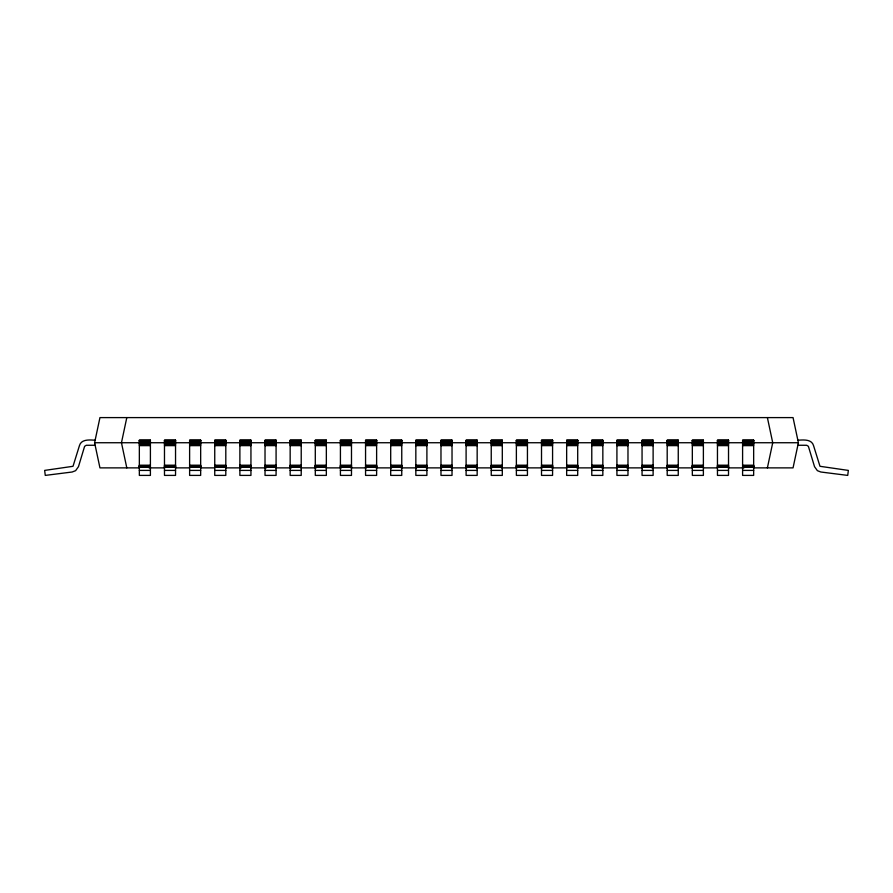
<?xml version="1.0" encoding="UTF-8"?>
<svg xmlns="http://www.w3.org/2000/svg" width="893" height="893" viewBox="0 0 893 893"><rect width="100%" height="100%" fill="white"/><g stroke="black" fill="none" stroke-linecap="round" stroke-linejoin="round"><path stroke-width="1.34" d="M139.542 467.876L99.949 467.876L94.602 442.738L99.949 417.6L793.051 417.6L798.398 442.738L793.051 467.876L753.458 467.876M126.806 417.6L121.459 442.738L126.806 467.876M767.388 467.876L772.724 442.738L767.388 417.6M95.138 440.227C89.88 439.881 81.33 438.921 79.444 445.629L73.014 466.302L44.65 470.41L45.275 475.4L72.177 472.006L75.626 470.656L78.472 466.671L84.612 446.333L86.275 445.283L95.138 445.25M797.862 440.227C803.12 439.881 811.67 438.921 813.556 445.629L819.986 466.302L848.35 470.41L847.725 475.4L820.823 472.006L817.374 470.656L814.528 466.671L808.388 446.333L806.725 445.283L797.862 445.25M139.341 440.327L150.404 440.327M164.479 440.327L175.541 440.327M189.617 440.327L200.668 440.327M214.744 440.327L225.806 440.327M239.882 440.327L250.944 440.327M265.02 440.327L276.082 440.327M290.158 440.327L301.22 440.327M315.296 440.327L326.347 440.327M340.423 440.327L351.485 440.327M365.561 440.327L376.623 440.327M390.699 440.327L401.761 440.327M415.837 440.327L426.899 440.327M440.975 440.327L452.025 440.327M466.101 440.327L477.163 440.327M491.239 440.327L502.301 440.327M516.377 440.327L527.439 440.327M541.515 440.327L552.577 440.327M566.653 440.327L577.704 440.327M591.78 440.327L602.842 440.327M616.918 440.327L627.98 440.327M642.056 440.327L653.118 440.327M667.194 440.327L678.256 440.327M692.332 440.327L703.383 440.327M717.459 440.327L728.521 440.327M742.596 440.327L753.659 440.327M139.341 440.606L150.404 440.606M164.479 440.606L175.541 440.606M189.617 440.606L200.668 440.606M214.744 440.606L225.806 440.606M239.882 440.606L250.944 440.606M265.02 440.606L276.082 440.606M290.158 440.606L301.22 440.606M315.296 440.606L326.347 440.606M340.423 440.606L351.485 440.606M365.561 440.606L376.623 440.606M390.699 440.606L401.761 440.606M415.837 440.606L426.899 440.606M440.975 440.606L452.025 440.606M466.101 440.606L477.163 440.606M491.239 440.606L502.301 440.606M516.377 440.606L527.439 440.606M541.515 440.606L552.577 440.606M566.653 440.606L577.704 440.606M591.78 440.606L602.842 440.606M616.918 440.606L627.98 440.606M642.056 440.606L653.118 440.606M667.194 440.606L678.256 440.606M692.332 440.606L703.383 440.606M717.459 440.606L728.521 440.606M742.596 440.606L753.659 440.606M139.341 441.086L150.404 441.086M164.479 441.086L175.541 441.086M189.617 441.086L200.668 441.086M214.744 441.086L225.806 441.086M239.882 441.086L250.944 441.086M265.02 441.086L276.082 441.086M290.158 441.086L301.22 441.086M315.296 441.086L326.347 441.086M340.423 441.086L351.485 441.086M365.561 441.086L376.623 441.086M390.699 441.086L401.761 441.086M415.837 441.086L426.899 441.086M440.975 441.086L452.025 441.086M466.101 441.086L477.163 441.086M491.239 441.086L502.301 441.086M516.377 441.086L527.439 441.086M541.515 441.086L552.577 441.086M566.653 441.086L577.704 441.086M591.78 441.086L602.842 441.086M616.918 441.086L627.98 441.086M642.056 441.086L653.118 441.086M667.194 441.086L678.256 441.086M692.332 441.086L703.383 441.086M717.459 441.086L728.521 441.086M742.596 441.086L753.659 441.086M139.341 441.722L150.404 441.722M164.479 441.722L175.541 441.722M189.617 441.722L200.668 441.722M214.744 441.722L225.806 441.722M239.882 441.722L250.944 441.722M265.02 441.722L276.082 441.722M290.158 441.722L301.22 441.722M315.296 441.722L326.347 441.722M340.423 441.722L351.485 441.722M365.561 441.722L376.623 441.722M390.699 441.722L401.761 441.722M415.837 441.722L426.899 441.722M440.975 441.722L452.025 441.722M466.101 441.722L477.163 441.722M491.239 441.722L502.301 441.722M516.377 441.722L527.439 441.722M541.515 441.722L552.577 441.722M566.653 441.722L577.704 441.722M591.78 441.722L602.842 441.722M616.918 441.722L627.98 441.722M642.056 441.722L653.118 441.722M667.194 441.722L678.256 441.722M692.332 441.722L703.383 441.722M717.459 441.722L728.521 441.722M742.596 441.722L753.659 441.722M139.341 442.526L150.404 442.526M164.479 442.526L175.541 442.526M189.617 442.526L200.668 442.526M214.744 442.526L225.806 442.526M239.882 442.526L250.944 442.526M265.02 442.526L276.082 442.526M290.158 442.526L301.22 442.526M315.296 442.526L326.347 442.526M340.423 442.526L351.485 442.526M365.561 442.526L376.623 442.526M390.699 442.526L401.761 442.526M415.837 442.526L426.899 442.526M440.975 442.526L452.025 442.526M466.101 442.526L477.163 442.526M491.239 442.526L502.301 442.526M516.377 442.526L527.439 442.526M541.515 442.526L552.577 442.526M566.653 442.526L577.704 442.526M591.78 442.526L602.842 442.526M616.918 442.526L627.98 442.526M642.056 442.526L653.118 442.526M667.194 442.526L678.256 442.526M692.332 442.526L703.383 442.526M717.459 442.526L728.521 442.526M742.596 442.526L753.659 442.526M94.602 442.738L139.341 442.738M150.404 442.738L164.479 442.738M175.541 442.738L189.617 442.738M200.668 442.738L214.744 442.738M225.806 442.738L239.882 442.738M250.944 442.738L265.02 442.738M276.082 442.738L290.158 442.738M301.22 442.738L315.296 442.738M326.347 442.738L340.423 442.738M351.485 442.738L365.561 442.738M376.623 442.738L390.699 442.738M401.761 442.738L415.837 442.738M426.899 442.738L440.975 442.738M452.025 442.738L466.101 442.738M477.163 442.738L491.239 442.738M502.301 442.738L516.377 442.738M527.439 442.738L541.515 442.738M552.577 442.738L566.653 442.738M577.704 442.738L591.78 442.738M602.842 442.738L616.918 442.738M627.98 442.738L642.056 442.738M653.118 442.738L667.194 442.738M678.256 442.738L692.332 442.738M703.383 442.738L717.459 442.738M728.521 442.738L742.596 442.738M753.659 442.738L798.398 442.738M139.341 443.453L150.404 443.453M164.479 443.453L175.541 443.453M189.617 443.453L200.668 443.453M214.744 443.453L225.806 443.453M239.882 443.453L250.944 443.453M265.02 443.453L276.082 443.453M290.158 443.453L301.22 443.453M315.296 443.453L326.347 443.453M340.423 443.453L351.485 443.453M365.561 443.453L376.623 443.453M390.699 443.453L401.761 443.453M415.837 443.453L426.899 443.453M440.975 443.453L452.025 443.453M466.101 443.453L477.163 443.453M491.239 443.453L502.301 443.453M516.377 443.453L527.439 443.453M541.515 443.453L552.577 443.453M566.653 443.453L577.704 443.453M591.78 443.453L602.842 443.453M616.918 443.453L627.98 443.453M642.056 443.453L653.118 443.453M667.194 443.453L678.256 443.453M692.332 443.453L703.383 443.453M717.459 443.453L728.521 443.453M742.596 443.453L753.659 443.453M139.341 444.502L150.404 444.502M164.479 444.502L175.541 444.502M189.617 444.502L200.668 444.502M214.744 444.502L225.806 444.502M239.882 444.502L250.944 444.502M265.02 444.502L276.082 444.502M290.158 444.502L301.22 444.502M315.296 444.502L326.347 444.502M340.423 444.502L351.485 444.502M365.561 444.502L376.623 444.502M390.699 444.502L401.761 444.502M415.837 444.502L426.899 444.502M440.975 444.502L452.025 444.502M466.101 444.502L477.163 444.502M491.239 444.502L502.301 444.502M516.377 444.502L527.439 444.502M541.515 444.502L552.577 444.502M566.653 444.502L577.704 444.502M591.78 444.502L602.842 444.502M616.918 444.502L627.98 444.502M642.056 444.502L653.118 444.502M667.194 444.502L678.256 444.502M692.332 444.502L703.383 444.502M717.459 444.502L728.521 444.502M742.596 444.502L753.659 444.502M139.341 445.629L150.404 445.629M164.479 445.629L175.541 445.629M189.617 445.629L200.668 445.629M214.744 445.629L225.806 445.629M239.882 445.629L250.944 445.629M265.02 445.629L276.082 445.629M290.158 445.629L301.22 445.629M315.296 445.629L326.347 445.629M340.423 445.629L351.485 445.629M365.561 445.629L376.623 445.629M390.699 445.629L401.761 445.629M415.837 445.629L426.899 445.629M440.975 445.629L452.025 445.629M466.101 445.629L477.163 445.629M491.239 445.629L502.301 445.629M516.377 445.629L527.439 445.629M541.515 445.629L552.577 445.629M566.653 445.629L577.704 445.629M591.78 445.629L602.842 445.629M616.918 445.629L627.98 445.629M642.056 445.629L653.118 445.629M667.194 445.629L678.256 445.629M692.332 445.629L703.383 445.629M717.459 445.629L728.521 445.629M742.596 445.629L753.659 445.629M139.341 465.242L150.404 465.242M164.479 465.242L175.541 465.242M189.617 465.242L200.668 465.242M214.744 465.242L225.806 465.242M239.882 465.242L250.944 465.242M265.02 465.242L276.082 465.242M290.158 465.242L301.22 465.242M315.296 465.242L326.347 465.242M340.423 465.242L351.485 465.242M365.561 465.242L376.623 465.242M390.699 465.242L401.761 465.242M415.837 465.242L426.899 465.242M440.975 465.242L452.025 465.242M466.101 465.242L477.163 465.242M491.239 465.242L502.301 465.242M516.377 465.242L527.439 465.242M541.515 465.242L552.577 465.242M566.653 465.242L577.704 465.242M591.78 465.242L602.842 465.242M616.918 465.242L627.98 465.242M642.056 465.242L653.118 465.242M667.194 465.242L678.256 465.242M692.332 465.242L703.383 465.242M717.459 465.242L728.521 465.242M742.596 465.242L753.659 465.242M139.341 465.633L150.404 465.633M164.479 465.633L175.541 465.633M189.617 465.633L200.668 465.633M214.744 465.633L225.806 465.633M239.882 465.633L250.944 465.633M265.02 465.633L276.082 465.633M290.158 465.633L301.22 465.633M315.296 465.633L326.347 465.633M340.423 465.633L351.485 465.633M365.561 465.633L376.623 465.633M390.699 465.633L401.761 465.633M415.837 465.633L426.899 465.633M440.975 465.633L452.025 465.633M466.101 465.633L477.163 465.633M491.239 465.633L502.301 465.633M516.377 465.633L527.439 465.633M541.515 465.633L552.577 465.633M566.653 465.633L577.704 465.633M591.78 465.633L602.842 465.633M616.918 465.633L627.98 465.633M642.056 465.633L653.118 465.633M667.194 465.633L678.256 465.633M692.332 465.633L703.383 465.633M717.459 465.633L728.521 465.633M742.596 465.633L753.659 465.633M139.341 465.99L150.404 465.99M164.479 465.99L175.541 465.99M189.617 465.99L200.668 465.99M214.744 465.99L225.806 465.99M239.882 465.99L250.944 465.99M265.02 465.99L276.082 465.99M290.158 465.99L301.22 465.99M315.296 465.99L326.347 465.99M340.423 465.99L351.485 465.99M365.561 465.99L376.623 465.99M390.699 465.99L401.761 465.99M415.837 465.99L426.899 465.99M440.975 465.99L452.025 465.99M466.101 465.99L477.163 465.99M491.239 465.99L502.301 465.99M516.377 465.99L527.439 465.99M541.515 465.99L552.577 465.99M566.653 465.99L577.704 465.99M591.78 465.99L602.842 465.99M616.918 465.99L627.98 465.99M642.056 465.99L653.118 465.99M667.194 465.99L678.256 465.99M692.332 465.99L703.383 465.99M717.459 465.99L728.521 465.99M742.596 465.99L753.659 465.99M139.341 466.302L150.404 466.302M164.479 466.302L175.541 466.302M189.617 466.302L200.668 466.302M214.744 466.302L225.806 466.302M239.882 466.302L250.944 466.302M265.02 466.302L276.082 466.302M290.158 466.302L301.22 466.302M315.296 466.302L326.347 466.302M340.423 466.302L351.485 466.302M365.561 466.302L376.623 466.302M390.699 466.302L401.761 466.302M415.837 466.302L426.899 466.302M440.975 466.302L452.025 466.302M466.101 466.302L477.163 466.302M491.239 466.302L502.301 466.302M516.377 466.302L527.439 466.302M541.515 466.302L552.577 466.302M566.653 466.302L577.704 466.302M591.78 466.302L602.842 466.302M616.918 466.302L627.98 466.302M642.056 466.302L653.118 466.302M667.194 466.302L678.256 466.302M692.332 466.302L703.383 466.302M717.459 466.302L728.521 466.302M742.596 466.302L753.659 466.302M139.341 466.57L150.404 466.57M164.479 466.57L175.541 466.57M189.617 466.57L200.668 466.57M214.744 466.57L225.806 466.57M239.882 466.57L250.944 466.57M265.02 466.57L276.082 466.57M290.158 466.57L301.22 466.57M315.296 466.57L326.347 466.57M340.423 466.57L351.485 466.57M365.561 466.57L376.623 466.57M390.699 466.57L401.761 466.57M415.837 466.57L426.899 466.57M440.975 466.57L452.025 466.57M466.101 466.57L477.163 466.57M491.239 466.57L502.301 466.57M516.377 466.57L527.439 466.57M541.515 466.57L552.577 466.57M566.653 466.57L577.704 466.57M591.78 466.57L602.842 466.57M616.918 466.57L627.98 466.57M642.056 466.57L653.118 466.57M667.194 466.57L678.256 466.57M692.332 466.57L703.383 466.57M717.459 466.57L728.521 466.57M742.596 466.57L753.659 466.57M139.341 466.782L150.404 466.782M164.479 466.782L175.541 466.782M189.617 466.782L200.668 466.782M214.744 466.782L225.806 466.782M239.882 466.782L250.944 466.782M265.02 466.782L276.082 466.782M290.158 466.782L301.22 466.782M315.296 466.782L326.347 466.782M340.423 466.782L351.485 466.782M365.561 466.782L376.623 466.782M390.699 466.782L401.761 466.782M415.837 466.782L426.899 466.782M440.975 466.782L452.025 466.782M466.101 466.782L477.163 466.782M491.239 466.782L502.301 466.782M516.377 466.782L527.439 466.782M541.515 466.782L552.577 466.782M566.653 466.782L577.704 466.782M591.78 466.782L602.842 466.782M616.918 466.782L627.98 466.782M642.056 466.782L653.118 466.782M667.194 466.782L678.256 466.782M692.332 466.782L703.383 466.782M717.459 466.782L728.521 466.782M742.596 466.782L753.659 466.782M139.341 466.939L150.404 467.028M164.479 466.939L175.541 467.028M189.617 467.028L200.668 466.939M214.744 466.939L225.806 467.028M239.882 467.028L250.944 466.939M265.02 467.028L276.082 466.939M290.158 467.028L301.22 466.939M315.296 467.028L326.347 466.939M340.423 467.028L351.485 466.939M365.561 467.028L376.623 466.939M390.699 466.939L401.761 467.028M415.837 467.028L426.899 466.939M440.975 467.028L452.025 466.939M466.101 466.939L477.163 467.028M491.239 467.028L502.301 466.939M516.377 467.028L527.439 466.939M541.515 466.939L552.577 467.028M566.653 466.939L577.704 467.028M591.78 466.939L602.842 467.028M616.918 466.939L627.98 467.028M642.056 466.939L653.118 467.028M667.194 466.939L678.256 467.028M692.332 466.939L703.383 467.028M717.459 467.028L728.521 466.939M742.596 466.939L753.659 467.028M149.086 467.876L164.613 467.876M175.541 467.876L189.673 467.876M200.612 467.876L214.744 467.876M225.672 467.876L241.199 467.876M250.743 467.876L266.27 467.876M275.803 467.876L291.33 467.876M300.874 467.876L316.189 467.876M325.945 467.876L341.26 467.876M351.005 467.876L366.32 467.876M376.076 467.876L391.592 467.876M401.136 467.876L416.663 467.876M426.207 467.876L441.734 467.876M451.266 467.876L466.793 467.876M476.337 467.876L491.864 467.876M501.408 467.876L516.924 467.876M526.68 467.876L541.995 467.876M551.74 467.876L567.055 467.876M576.811 467.876L592.126 467.876M601.67 467.876L617.197 467.876M626.73 467.876L642.257 467.876M651.801 467.876L667.328 467.876M678.256 467.876L692.388 467.876M703.327 467.876L717.459 467.876M728.387 467.876L743.914 467.876M139.341 470.41L150.404 470.41M164.479 470.41L175.541 470.41M189.617 470.41L200.668 470.41M214.744 470.41L225.806 470.41M239.882 470.41L250.944 470.41M265.02 470.41L276.082 470.41M290.158 470.41L301.22 470.41M315.296 470.41L326.347 470.41M340.423 470.41L351.485 470.41M365.561 470.41L376.623 470.41M390.699 470.41L401.761 470.41M415.837 470.41L426.899 470.41M440.975 470.41L452.025 470.41M466.101 470.41L477.163 470.41M491.239 470.41L502.301 470.41M516.377 470.41L527.439 470.41M541.515 470.41L552.577 470.41M566.653 470.41L577.704 470.41M591.78 470.41L602.842 470.41M616.918 470.41L627.98 470.41M642.056 470.41L653.118 470.41M667.194 470.41L678.256 470.41M692.332 470.41L703.383 470.41M717.459 470.41L728.521 470.41M742.596 470.41L753.659 470.41M150.404 440.227L139.341 440.227L139.341 475.4L150.404 475.4L150.404 440.227M175.541 440.227L164.479 440.227L164.479 475.4L175.541 475.4L175.541 440.227M200.668 440.227L189.617 440.227L189.617 475.4L200.668 475.4L200.668 440.227M225.806 440.227L214.744 440.227L214.744 475.4L225.806 475.4L225.806 440.227M250.944 440.227L239.882 440.227L239.882 475.4L250.944 475.4L250.944 440.227M276.082 440.227L265.02 440.227L265.02 475.4L276.082 475.4L276.082 440.227M301.22 440.227L290.158 440.227L290.158 475.4L301.22 475.4L301.22 440.227M326.347 440.227L315.296 440.227L315.296 475.4L326.347 475.4L326.347 440.227M351.485 440.227L340.423 440.227L340.423 475.4L351.485 475.4L351.485 440.227M376.623 440.227L365.561 440.227L365.561 475.4L376.623 475.4L376.623 440.227M401.761 440.227L390.699 440.227L390.699 475.4L401.761 475.4L401.761 440.227M426.899 440.227L415.837 440.227L415.837 475.4L426.899 475.4L426.899 440.227M452.025 440.227L440.975 440.227L440.975 475.4L452.025 475.4L452.025 440.227M477.163 440.227L466.101 440.227L466.101 475.4L477.163 475.4L477.163 440.227M502.301 440.227L491.239 440.227L491.239 475.4L502.301 475.4L502.301 440.227M527.439 440.227L516.377 440.227L516.377 475.4L527.439 475.4L527.439 440.227M552.577 440.227L541.515 440.227L541.515 475.4L552.577 475.4L552.577 440.227M577.704 440.227L566.653 440.227L566.653 475.4L577.704 475.4L577.704 440.227M602.842 440.227L591.78 440.227L591.78 475.4L602.842 475.4L602.842 440.227M627.98 440.227L616.918 440.227L616.918 475.4L627.98 475.4L627.98 440.227M653.118 440.227L642.056 440.227L642.056 475.4L653.118 475.4L653.118 440.227M678.256 440.227L667.194 440.227L667.194 475.4L678.256 475.4L678.256 440.227M703.383 440.227L692.332 440.227L692.332 475.4L703.383 475.4L703.383 440.227M728.521 440.227L717.459 440.227L717.459 475.4L728.521 475.4L728.521 440.227M753.659 440.227L742.596 440.227L742.596 475.4L753.659 475.4L753.659 440.227"/></g></svg>
